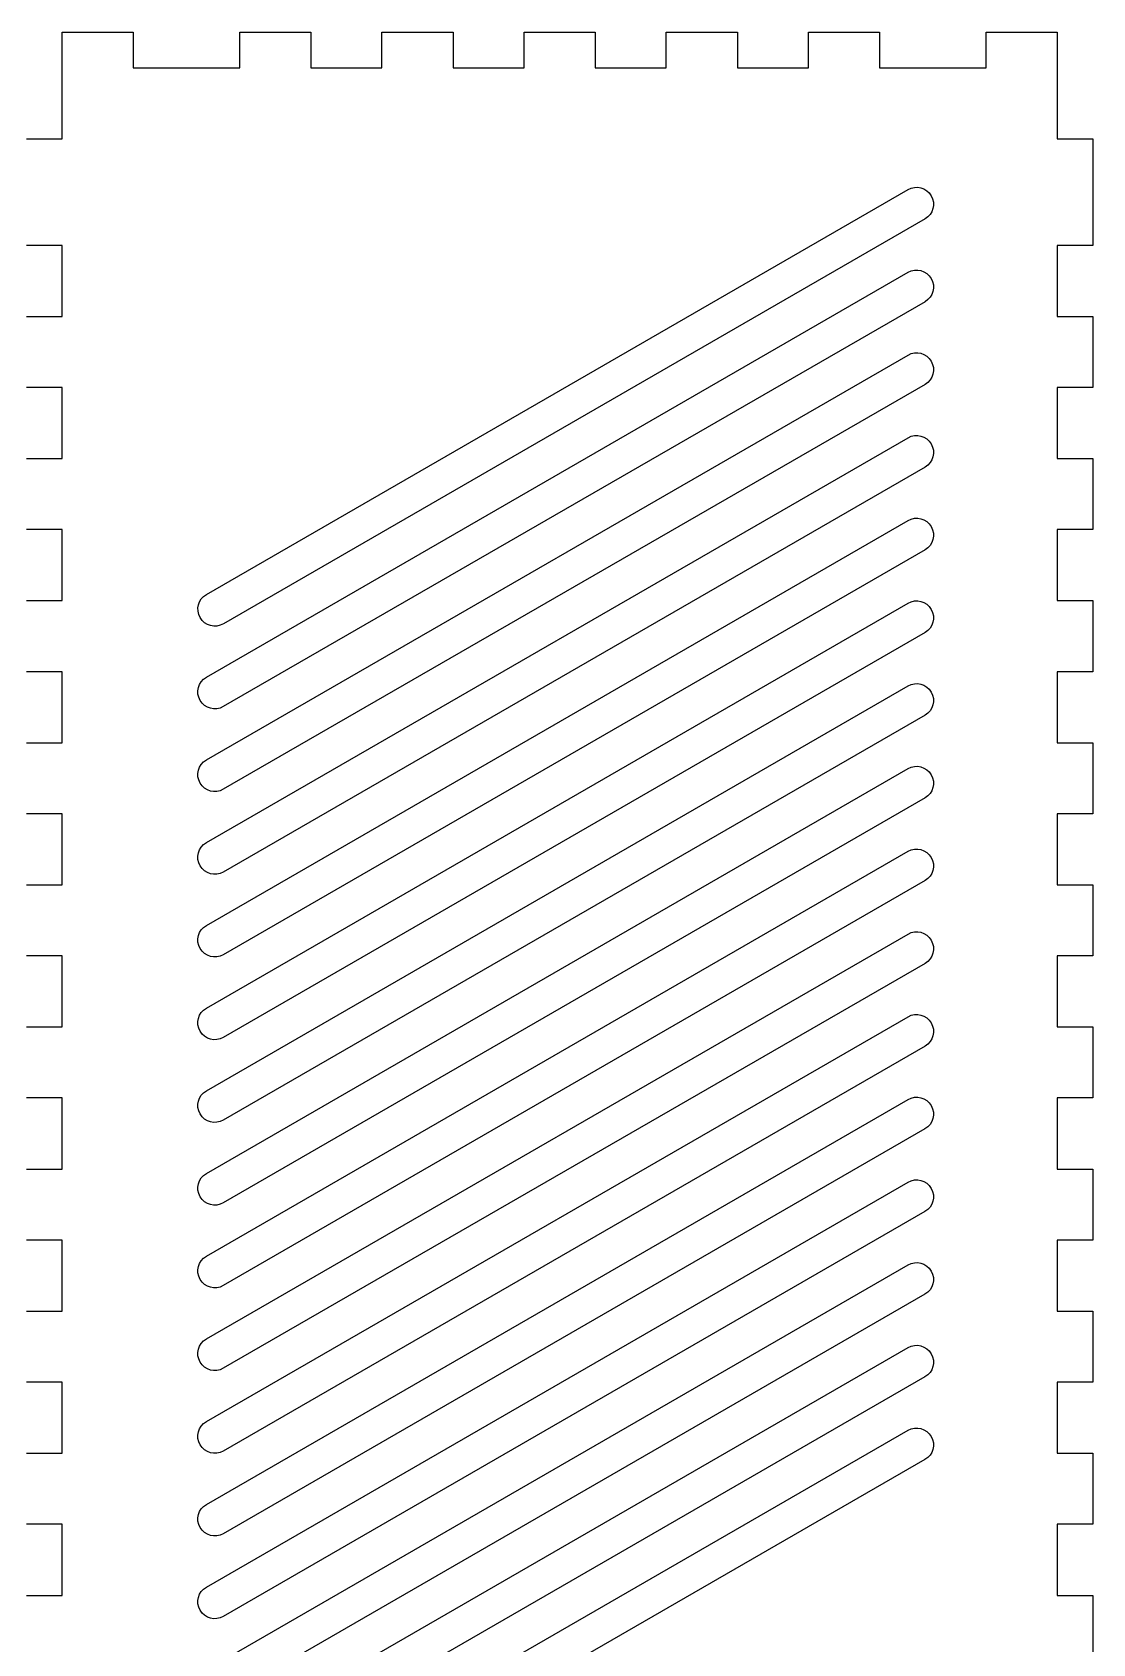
# Model space of a CAD drawing. Extents: x 0 to 1030, y 175 to 747.
# Drawn here: x 600.9 to 750.1, y 520 to 746.8 of the extents above; entities that cross this region are included whole.
import ezdxf

# ---------------------------------------------------------------- set-up
doc = ezdxf.new("R2010")
doc.units = 0
doc.layers.add('Layer_1', color=7, linetype='CONTINUOUS')

msp = doc.modelspace()

# ---------------------------------------------------------------- linework, layer by layer
at = {"layer": 'Layer_1', "color": 1}
for points in [[(600.126999, 731.809952), (605.126999, 731.809952), (605.126999, 746.809952), (615.126999, 746.809952), (615.126999, 741.809952), (630.126998, 741.809952), (630.126998, 746.809952), (640.126998, 746.809952), (640.126998, 741.809952), (650.126998, 741.809952), (650.126998, 746.809952), (660.126998, 746.809952), (660.126998, 741.809952), (670.126998, 741.809952), (670.126998, 746.809952), (680.126998, 746.809952), (680.126998, 741.809952), (690.126998, 741.809952), (690.126998, 746.809952), (700.126998, 746.809952), (700.126998, 741.809952), (710.126998, 741.809952), (710.126998, 746.809952), (720.126998, 746.809952), (720.126998, 741.809952), (735.126998, 741.809952), (735.126998, 746.809952), (745.126998, 746.809952), (745.126998, 731.809952), (750.126998, 731.809952), (750.126998, 716.809952), (745.126998, 716.809952), (745.126998, 706.809952), (750.126998, 706.809952), (750.126998, 696.809952), (745.126998, 696.809952), (745.126998, 686.809952), (750.126998, 686.809952), (750.126998, 676.809952), (745.126998, 676.809952), (745.126998, 666.809952), (750.126998, 666.809952), (750.126998, 656.809952), (745.126998, 656.809952), (745.126998, 646.809952), (750.126998, 646.809952), (750.126998, 636.809952), (745.126998, 636.809952), (745.126998, 626.809952), (750.126998, 626.809952), (750.126998, 616.809952), (745.126998, 616.809952), (745.126998, 606.809953), (750.126998, 606.809953), (750.126998, 596.809953), (745.126998, 596.809953), (745.126998, 586.809953), (750.126998, 586.809953), (750.126998, 576.809953), (745.126998, 576.809953), (745.126998, 566.809953), (750.126998, 566.809953), (750.126998, 556.809953), (745.126998, 556.809953), (745.126998, 546.809953), (750.126998, 546.809953), (750.126998, 536.809953), (745.126998, 536.809953), (745.126998, 526.809953), (750.126998, 526.809953), (750.126998, 516.809953)], [(625.428559, 667.676331), (724.142198, 724.668677)], [(726.529133, 720.534385), (627.815494, 663.542039)], [(600.126999, 706.809952), (605.126999, 706.809952), (605.126999, 716.809952), (600.126999, 716.809952)], [(625.426819, 656.030068), (724.140434, 713.0224)], [(726.527369, 708.888107), (627.813754, 651.895775)], [(625.426756, 644.38852), (724.140371, 701.380852)], [(600.126999, 686.809952), (605.126999, 686.809952), (605.126999, 696.809952), (600.126999, 696.809952)], [(726.527306, 697.24656), (627.813691, 640.254228)], [(625.426707, 632.746948), (724.140322, 689.73928)], [(726.527256, 685.604988), (627.813642, 628.612656)], [(600.126999, 666.809952), (605.126999, 666.809952), (605.126999, 676.809952), (600.126999, 676.809952)], [(625.426644, 621.1054), (724.140258, 678.097732)], [(726.527193, 673.96344), (627.813579, 616.971108)], [(625.426581, 609.463853), (724.140195, 666.456185)], [(726.527144, 662.321868), (627.81353, 605.329536)], [(600.126999, 646.809952), (605.126999, 646.809952), (605.126999, 656.809952), (600.126999, 656.809952)], [(625.426532, 597.822281), (724.140146, 654.814613)], [(726.527081, 650.68032), (627.813466, 593.687988)], [(625.42642, 586.180705), (724.140058, 643.173051)], [(726.527007, 639.038734), (627.813368, 582.046388)], [(600.126999, 626.809952), (605.126999, 626.809952), (605.126999, 636.809952), (600.126999, 636.809952)], [(625.42637, 574.539133), (724.140009, 631.531479)], [(726.526944, 627.397187), (627.813305, 570.404841)], [(625.426307, 562.897585), (724.139946, 619.889931)], [(600.126999, 606.809953), (605.126999, 606.809953), (605.126999, 616.809952), (600.126999, 616.809952)], [(726.526895, 615.755615), (627.813256, 558.763269)], [(625.426258, 551.256013), (724.139897, 608.248359)], [(726.526832, 604.114067), (627.813193, 547.121721)], [(600.126999, 586.809953), (605.126999, 586.809953), (605.126999, 596.809953), (600.126999, 596.809953)], [(625.426195, 539.614466), (724.139834, 596.606812)], [(726.526769, 592.472519), (627.81313, 535.480173)], [(625.426146, 527.972894), (724.139785, 584.96524)], [(726.52672, 580.830947), (627.813081, 523.838601)], [(600.126999, 566.809953), (605.126999, 566.809953), (605.126999, 576.809953), (600.126999, 576.809953)], [(625.426083, 516.331346), (724.139722, 573.323692)], [(726.526656, 569.1894), (627.813017, 512.197054)], [(625.426019, 504.689799), (724.139658, 561.682145)], [(600.126999, 546.809953), (605.126999, 546.809953), (605.126999, 556.809953), (600.126999, 556.809953)], [(726.526607, 557.547828), (627.812968, 500.555482)], [(625.42597, 493.048227), (724.139609, 550.040573)], [(726.526544, 545.90628), (627.812905, 488.913934)], [(600.126999, 526.809953), (605.126999, 526.809953), (605.126999, 536.809953), (600.126999, 536.809953)]]:
    msp.add_lwpolyline(points, dxfattribs=at)
for points in [[(625.428559, 667.676331)], [(625.426819, 656.030068)], [(625.426756, 644.38852)], [(625.426707, 632.746948)], [(625.426644, 621.1054)], [(625.426581, 609.463853)], [(625.426532, 597.822281)], [(625.42642, 586.180705)], [(625.42637, 574.539133)], [(625.426307, 562.897585)], [(625.426258, 551.256013)], [(625.426195, 539.614466)], [(625.426146, 527.972894)]]:
    msp.add_lwpolyline(points, close=True, dxfattribs=at)
for points in [[(724.142198, 724.668677), (725.287388, 725.329853), (726.741617, 724.940193), (727.402793, 723.795003)], [(727.402793, 723.795003), (728.063982, 722.649789), (727.674323, 721.19556), (726.529133, 720.534385)], [(724.140434, 713.0224), (725.285648, 713.683589), (726.739877, 713.29393), (727.401053, 712.14874)], [(727.401053, 712.14874), (728.062242, 711.003526), (727.672583, 709.549297), (726.527369, 708.888107)], [(724.140371, 701.380852), (725.285585, 702.042042), (726.739814, 701.652382), (727.401004, 700.507168)], [(727.401004, 700.507168), (728.062179, 699.361978), (727.67252, 697.907749), (726.527306, 697.24656)], [(724.140322, 689.73928), (725.285536, 690.40047), (726.739765, 690.01081), (727.40094, 688.86562)], [(727.40094, 688.86562), (728.06213, 687.720406), (727.672471, 686.266177), (726.527256, 685.604988)], [(724.140258, 678.097732), (725.285473, 678.758922), (726.739702, 678.369263), (727.400891, 677.224048)], [(727.400891, 677.224048), (728.062067, 676.078859), (727.672407, 674.62463), (726.527193, 673.96344)], [(624.554861, 664.415723), (623.893686, 665.560912), (624.28337, 667.015155), (625.428559, 667.676331)], [(724.140195, 666.456185), (725.285409, 667.117374), (726.739653, 666.727691), (727.400828, 665.582501)], [(727.400828, 665.582501), (728.062018, 664.437287), (727.672358, 662.983058), (726.527144, 662.321868)], [(627.815494, 663.542039), (626.670305, 662.880863), (625.216051, 663.270509), (624.554861, 664.415723)], [(624.553121, 652.769459), (623.891946, 653.914649), (624.281605, 655.368878), (625.426819, 656.030068)], [(724.140146, 654.814613), (725.28536, 655.475802), (726.739589, 655.086143), (727.400779, 653.940929)], [(727.400779, 653.940929), (728.061955, 652.795739), (727.672295, 651.34151), (726.527081, 650.68032)], [(627.813754, 651.895775), (626.66854, 651.234586), (625.214311, 651.624245), (624.553121, 652.769459)], [(624.553072, 641.127887), (623.891883, 642.273101), (624.281542, 643.72733), (625.426756, 644.38852)], [(724.140058, 643.173051), (725.285248, 643.834227), (726.739516, 643.444557), (727.400691, 642.299367)], [(727.400691, 642.299367), (728.061867, 641.154177), (727.672197, 639.69991), (726.527007, 639.038734)], [(627.813691, 640.254228), (626.668477, 639.593038), (625.214248, 639.982698), (624.553072, 641.127887)], [(624.553009, 629.48634), (623.891834, 630.631529), (624.281493, 632.085758), (625.426707, 632.746948)], [(724.140009, 631.531479), (725.285199, 632.192655), (726.739453, 631.803009), (727.400628, 630.65782)], [(727.400628, 630.65782), (728.061818, 629.512605), (727.672134, 628.058362), (726.526944, 627.397187)], [(627.813642, 628.612656), (626.668428, 627.951466), (625.214199, 628.341126), (624.553009, 629.48634)], [(624.55296, 617.844768), (623.89177, 618.989982), (624.28143, 620.444211), (625.426644, 621.1054)], [(724.139946, 619.889931), (725.285136, 620.551107), (726.739389, 620.161462), (727.400579, 619.016247)], [(627.813579, 616.971108), (626.668365, 616.309918), (625.214136, 616.699578), (624.55296, 617.844768)], [(727.400579, 619.016247), (728.061755, 617.871058), (727.672085, 616.41679), (726.526895, 615.755615)], [(624.552897, 606.20322), (623.891721, 607.34841), (624.281367, 608.802663), (625.426581, 609.463853)], [(724.139897, 608.248359), (725.285087, 608.909535), (726.73934, 608.51989), (727.400516, 607.3747)], [(627.81353, 605.329536), (626.668316, 604.668346), (625.214086, 605.058006), (624.552897, 606.20322)], [(727.400516, 607.3747), (728.061706, 606.229486), (727.672022, 604.775243), (726.526832, 604.114067)], [(624.552848, 594.561648), (623.891658, 595.706862), (624.281318, 597.161091), (625.426532, 597.822281)], [(724.139834, 596.606812), (725.285024, 597.267987), (726.739277, 596.878342), (727.400467, 595.733128)], [(627.813466, 593.687988), (626.668252, 593.026799), (625.214023, 593.416458), (624.552848, 594.561648)], [(727.400467, 595.733128), (728.061642, 594.587938), (727.671958, 593.133695), (726.526769, 592.472519)], [(624.55276, 582.920086), (623.891584, 584.065276), (624.28123, 585.519529), (625.42642, 586.180705)], [(724.139785, 584.96524), (725.284974, 585.626415), (726.739228, 585.23677), (727.400404, 584.09158)], [(627.813368, 582.046388), (626.668179, 581.385213), (625.213936, 581.774897), (624.55276, 582.920086)], [(727.400404, 584.09158), (728.061593, 582.946366), (727.671909, 581.492123), (726.52672, 580.830947)], [(624.552697, 571.278539), (623.891521, 572.423728), (624.281181, 573.877957), (625.42637, 574.539133)], [(724.139722, 573.323692), (725.284911, 573.984868), (726.739165, 573.595222), (727.400354, 572.450008)], [(727.400354, 572.450008), (728.06153, 571.304819), (727.671846, 569.850575), (726.526656, 569.1894)], [(627.813305, 570.404841), (626.668116, 569.743665), (625.213887, 570.133325), (624.552697, 571.278539)], [(624.552648, 559.636967), (623.891458, 560.782181), (624.281118, 562.23641), (625.426307, 562.897585)], [(724.139658, 561.682145), (725.284848, 562.34332), (726.739116, 561.95365), (727.400291, 560.808461)], [(727.400291, 560.808461), (728.061481, 559.663247), (727.671797, 558.209003), (726.526607, 557.547828)], [(627.813256, 558.763269), (626.668066, 558.102093), (625.213823, 558.491777), (624.552648, 559.636967)], [(624.552585, 547.995419), (623.891409, 549.140609), (624.281068, 550.594838), (625.426258, 551.256013)], [(724.139609, 550.040573), (725.284799, 550.701748), (726.739052, 550.312103), (727.400242, 549.166889)], [(727.400242, 549.166889), (728.061418, 548.021699), (727.671734, 546.567456), (726.526544, 545.90628)], [(627.813193, 547.121721), (626.668003, 546.460545), (625.213774, 546.850205), (624.552585, 547.995419)], [(624.552535, 536.353847), (623.891346, 537.499061), (624.281005, 538.95329), (625.426195, 539.614466)], [(627.81313, 535.480173), (626.66794, 534.818998), (625.213711, 535.208657), (624.552535, 536.353847)], [(624.552472, 524.712299), (623.891297, 525.857489), (624.280956, 527.311718), (625.426146, 527.972894)], [(627.813081, 523.838601), (626.667891, 523.177426), (625.213662, 523.567085), (624.552472, 524.712299)]]:
    msp.add_open_spline(points, degree=3, dxfattribs=at)

doc.saveas('drawing.dxf')
